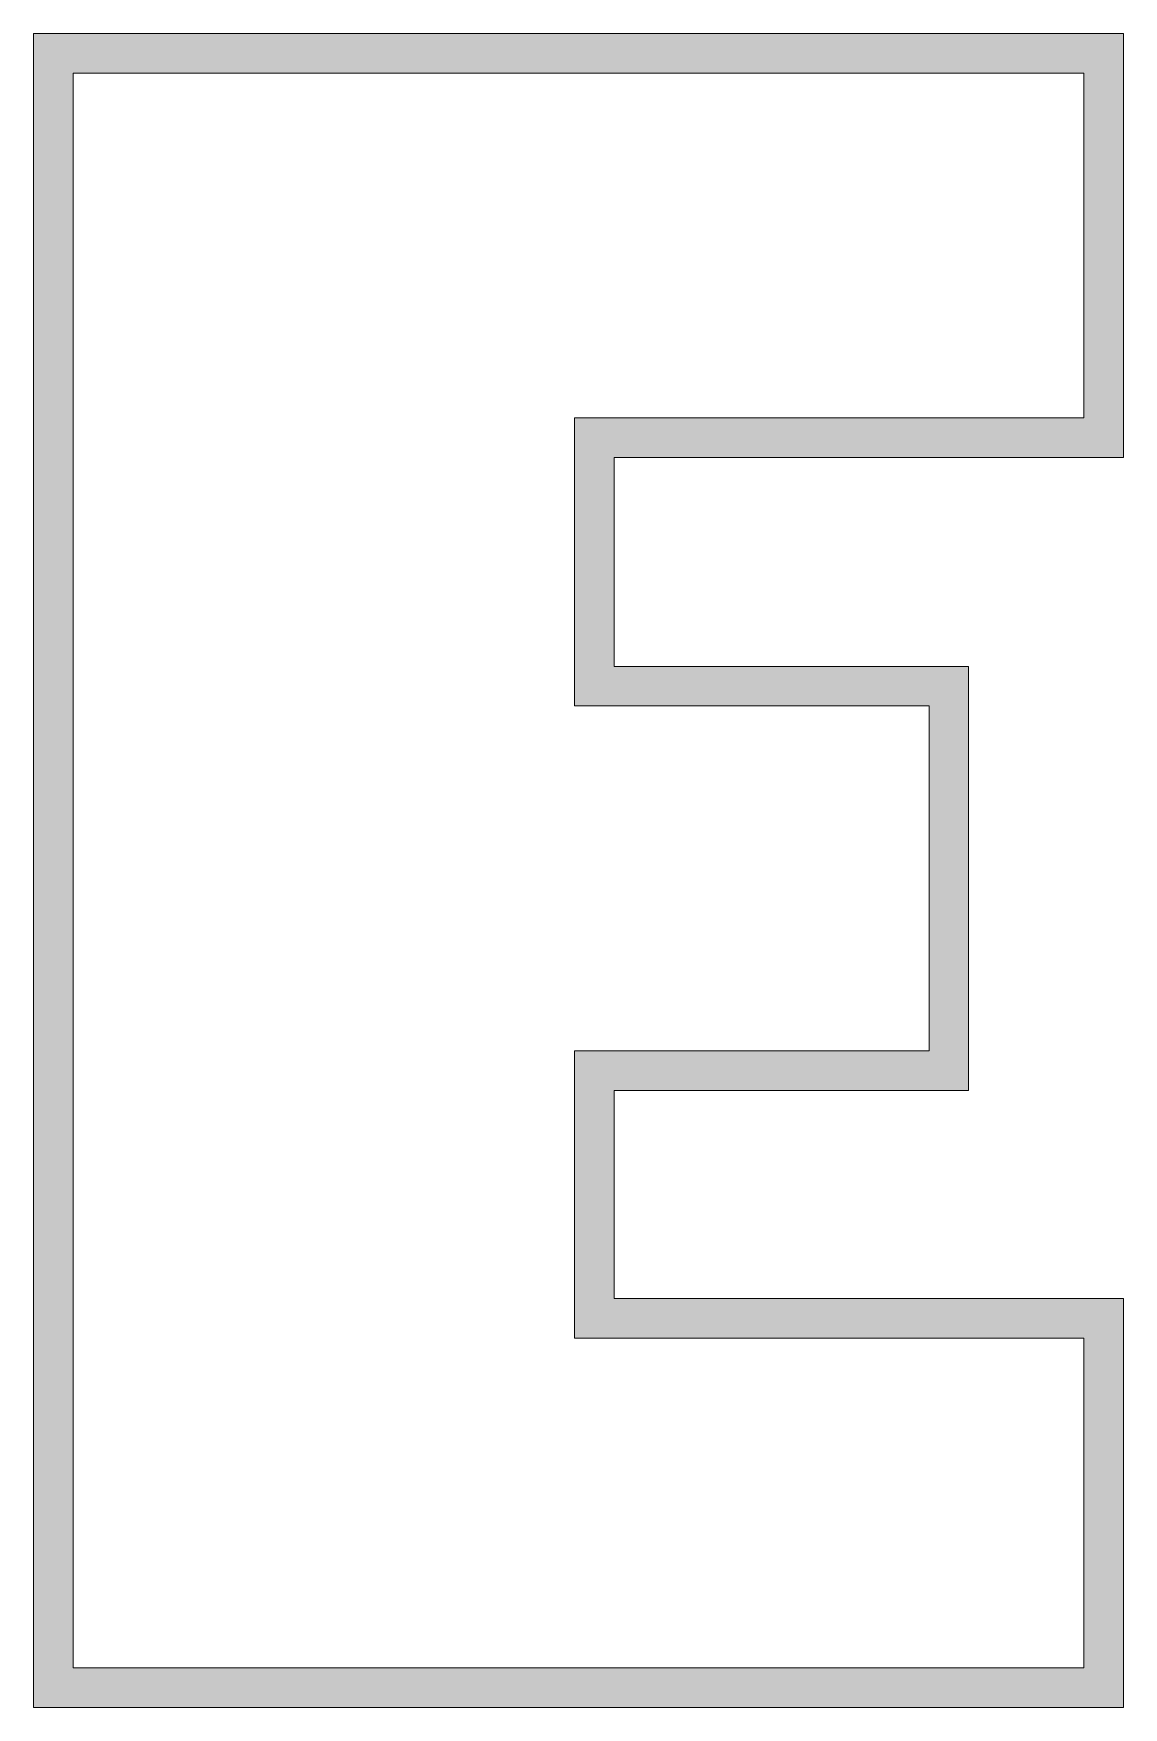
# Model space of a CAD drawing. Header units: millimetres. Extents: x 10 to 564, y -269 to -8.
# Drawn here: x 380.5 to 463.3, y -269.4 to -142.5 of the extents above; entities that cross this region are included whole.
import ezdxf

# ---------------------------------------------------------------- set-up
doc = ezdxf.new("R2010")
doc.units = ezdxf.units.MM
doc.header["$MEASUREMENT"] = 0
doc.layers.add('Layer2', color=7, linetype='Continuous')

msp = doc.modelspace()

# ---------------------------------------------------------------- hatches: boundary and pattern name
at = {"layer": 'Layer2'}
h = msp.add_hatch(color=2, dxfattribs=at)
h.dxf.hatch_style = 2
h.paths.add_polyline_path([(463.25, -142.45), (380.55, -142.45), (380.55, -269.45), (463.25, -269.45), (463.25, -238.42), (424.61, -238.42), (424.61, -222.63), (451.5, -222.63), (451.5, -190.47), (424.61, -190.47), (424.61, -174.61), (463.25, -174.61)])
h.paths.add_polyline_path([(460.25, -145.45), (460.25, -171.61), (424.61, -171.61), (421.61, -171.61), (421.61, -174.61), (421.61, -190.47), (421.61, -193.47), (424.61, -193.47), (448.5, -193.47), (448.5, -219.63), (424.61, -219.63), (421.61, -219.63), (421.61, -222.63), (421.61, -238.42), (421.61, -241.42), (424.61, -241.42), (460.25, -241.42), (460.25, -266.45), (383.55, -266.45), (383.55, -145.45)])

# ---------------------------------------------------------------- linework, layer by layer
at = {"layer": 'Layer2', "lineweight": 0}
for points in [[(463.25, -142.45), (380.55, -142.45), (380.55, -269.45), (463.25, -269.45), (463.25, -238.42), (424.61, -238.42), (424.61, -222.63), (451.5, -222.63), (451.5, -190.47), (424.61, -190.47), (424.61, -174.61), (463.25, -174.61), (463.25, -142.45), (463.25, -142.45)], [(460.25, -145.45), (460.25, -171.61), (424.61, -171.61), (421.61, -171.61), (421.61, -174.61), (421.61, -190.47), (421.61, -193.47), (424.61, -193.47), (448.5, -193.47), (448.5, -219.63), (424.61, -219.63), (421.61, -219.63), (421.61, -222.63), (421.61, -238.42), (421.61, -241.42), (424.61, -241.42), (460.25, -241.42), (460.25, -266.45), (383.55, -266.45), (383.55, -145.45), (460.25, -145.45)]]:
    msp.add_lwpolyline(points, dxfattribs=at)

doc.saveas('drawing.dxf')
